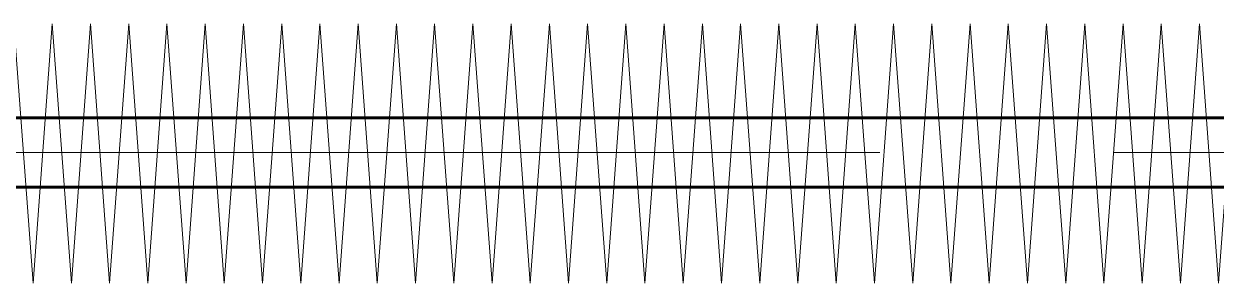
# Model space of a CAD drawing. Header units: millimetres. Extents: x 0 to 840, y 0 to 594.
# Drawn here: x 528.78 to 536.42, y 265.43 to 267.1 of the extents above; entities that cross this region are included whole.
import ezdxf

# ---------------------------------------------------------------- set-up
doc = ezdxf.new("R2010")
doc.units = ezdxf.units.MM
doc.linetypes.add('K5LT_AXLED', pattern=[19.5, 15, -1.5, 1.5, -1.5])
doc.linetypes.add('K5LT_BASIC', pattern=[0])
doc.layers.add('Системный слой', color=7, linetype='Continuous')

# ---------------------------------------------------------------- blocks, each defined once
blk = doc.blocks.new('U210')
at = {"layer": 'Системный слой', "color": 30, "linetype": 'K5LT_AXLED', "lineweight": 18, "true_color": 0xff8000}
for q in [(528.103, 265.4332), (528.348, 265.4332)]:
    blk.add_line((528.2255, 267.0957), q, dxfattribs=at)
blk = doc.blocks.new('U211')
at = {"layer": 'Системный слой', "color": 30, "linetype": 'K5LT_AXLED', "lineweight": 18, "true_color": 0xff8000}
for q in [(528.348, 265.4332), (528.593, 265.4332)]:
    blk.add_line((528.4705, 267.0957), q, dxfattribs=at)
blk = doc.blocks.new('U212')
at = {"layer": 'Системный слой', "color": 30, "linetype": 'K5LT_AXLED', "lineweight": 18, "true_color": 0xff8000}
for q in [(528.838, 265.4332), (529.083, 265.4332)]:
    blk.add_line((528.9605, 267.0957), q, dxfattribs=at)
blk = doc.blocks.new('U213')
at = {"layer": 'Системный слой', "color": 30, "linetype": 'K5LT_AXLED', "lineweight": 18, "true_color": 0xff8000}
for q in [(528.593, 265.4332), (528.838, 265.4332)]:
    blk.add_line((528.7155, 267.0957), q, dxfattribs=at)
blk = doc.blocks.new('U214')
at = {"layer": 'Системный слой', "color": 30, "linetype": 'K5LT_AXLED', "lineweight": 18, "true_color": 0xff8000}
for q in [(529.083, 265.4332), (529.328, 265.4332)]:
    blk.add_line((529.2055, 267.0957), q, dxfattribs=at)
blk = doc.blocks.new('U215')
at = {"layer": 'Системный слой', "color": 30, "linetype": 'K5LT_AXLED', "lineweight": 18, "true_color": 0xff8000}
for q in [(529.328, 265.4332), (529.573, 265.4332)]:
    blk.add_line((529.4505, 267.0957), q, dxfattribs=at)
blk = doc.blocks.new('U216')
at = {"layer": 'Системный слой', "color": 30, "linetype": 'K5LT_AXLED', "lineweight": 18, "true_color": 0xff8000}
for q in [(529.573, 265.4332), (529.818, 265.4332)]:
    blk.add_line((529.6955, 267.0957), q, dxfattribs=at)
blk = doc.blocks.new('U209')
at = {"layer": 'Системный слой'}
for name in ['U210', 'U211', 'U213', 'U212', 'U214', 'U215', 'U216']:
    blk.add_blockref(name, (0, 0), dxfattribs=at)
blk = doc.blocks.new('U226')
at = {"layer": 'Системный слой', "color": 30, "linetype": 'K5LT_AXLED', "lineweight": 18, "true_color": 0xff8000}
for q in [(529.818, 265.4332), (530.063, 265.4332)]:
    blk.add_line((529.9405, 267.0957), q, dxfattribs=at)
blk = doc.blocks.new('U227')
at = {"layer": 'Системный слой', "color": 30, "linetype": 'K5LT_AXLED', "lineweight": 18, "true_color": 0xff8000}
for q in [(530.063, 265.4332), (530.308, 265.4332)]:
    blk.add_line((530.1855, 267.0957), q, dxfattribs=at)
blk = doc.blocks.new('U228')
at = {"layer": 'Системный слой', "color": 30, "linetype": 'K5LT_AXLED', "lineweight": 18, "true_color": 0xff8000}
for q in [(530.553, 265.4332), (530.798, 265.4332)]:
    blk.add_line((530.6755, 267.0957), q, dxfattribs=at)
blk = doc.blocks.new('U229')
at = {"layer": 'Системный слой', "color": 30, "linetype": 'K5LT_AXLED', "lineweight": 18, "true_color": 0xff8000}
for q in [(530.308, 265.4332), (530.553, 265.4332)]:
    blk.add_line((530.4305, 267.0957), q, dxfattribs=at)
blk = doc.blocks.new('U230')
at = {"layer": 'Системный слой', "color": 30, "linetype": 'K5LT_AXLED', "lineweight": 18, "true_color": 0xff8000}
for q in [(530.798, 265.4332), (531.043, 265.4332)]:
    blk.add_line((530.9205, 267.0957), q, dxfattribs=at)
blk = doc.blocks.new('U231')
at = {"layer": 'Системный слой', "color": 30, "linetype": 'K5LT_AXLED', "lineweight": 18, "true_color": 0xff8000}
for q in [(531.043, 265.4332), (531.288, 265.4332)]:
    blk.add_line((531.1655, 267.0957), q, dxfattribs=at)
blk = doc.blocks.new('U232')
at = {"layer": 'Системный слой', "color": 30, "linetype": 'K5LT_AXLED', "lineweight": 18, "true_color": 0xff8000}
for q in [(531.288, 265.4332), (531.533, 265.4332)]:
    blk.add_line((531.4105, 267.0957), q, dxfattribs=at)
blk = doc.blocks.new('U225')
at = {"layer": 'Системный слой'}
for name in ['U226', 'U227', 'U229', 'U228', 'U230', 'U231', 'U232']:
    blk.add_blockref(name, (0, 0), dxfattribs=at)
blk = doc.blocks.new('U234')
at = {"layer": 'Системный слой', "color": 30, "linetype": 'K5LT_AXLED', "lineweight": 18, "true_color": 0xff8000}
for q in [(531.533, 265.4332), (531.778, 265.4332)]:
    blk.add_line((531.6555, 267.0957), q, dxfattribs=at)
blk = doc.blocks.new('U235')
at = {"layer": 'Системный слой', "color": 30, "linetype": 'K5LT_AXLED', "lineweight": 18, "true_color": 0xff8000}
for q in [(531.778, 265.4332), (532.023, 265.4332)]:
    blk.add_line((531.9005, 267.0957), q, dxfattribs=at)
blk = doc.blocks.new('U236')
at = {"layer": 'Системный слой', "color": 30, "linetype": 'K5LT_AXLED', "lineweight": 18, "true_color": 0xff8000}
for q in [(532.268, 265.4332), (532.513, 265.4332)]:
    blk.add_line((532.3905, 267.0957), q, dxfattribs=at)
blk = doc.blocks.new('U237')
at = {"layer": 'Системный слой', "color": 30, "linetype": 'K5LT_AXLED', "lineweight": 18, "true_color": 0xff8000}
for q in [(532.023, 265.4332), (532.268, 265.4332)]:
    blk.add_line((532.1455, 267.0957), q, dxfattribs=at)
blk = doc.blocks.new('U238')
at = {"layer": 'Системный слой', "color": 30, "linetype": 'K5LT_AXLED', "lineweight": 18, "true_color": 0xff8000}
for q in [(532.513, 265.4332), (532.758, 265.4332)]:
    blk.add_line((532.6355, 267.0957), q, dxfattribs=at)
blk = doc.blocks.new('U239')
at = {"layer": 'Системный слой', "color": 30, "linetype": 'K5LT_AXLED', "lineweight": 18, "true_color": 0xff8000}
for q in [(532.758, 265.4332), (533.003, 265.4332)]:
    blk.add_line((532.8805, 267.0957), q, dxfattribs=at)
blk = doc.blocks.new('U240')
at = {"layer": 'Системный слой', "color": 30, "linetype": 'K5LT_AXLED', "lineweight": 18, "true_color": 0xff8000}
for q in [(533.003, 265.4332), (533.248, 265.4332)]:
    blk.add_line((533.1255, 267.0957), q, dxfattribs=at)
blk = doc.blocks.new('U233')
at = {"layer": 'Системный слой'}
for name in ['U234', 'U235', 'U237', 'U236', 'U238', 'U239', 'U240']:
    blk.add_blockref(name, (0, 0), dxfattribs=at)
blk = doc.blocks.new('U242')
at = {"layer": 'Системный слой', "color": 30, "linetype": 'K5LT_AXLED', "lineweight": 18, "true_color": 0xff8000}
for q in [(533.248, 265.4332), (533.493, 265.4332)]:
    blk.add_line((533.3705, 267.0957), q, dxfattribs=at)
blk = doc.blocks.new('U243')
at = {"layer": 'Системный слой', "color": 30, "linetype": 'K5LT_AXLED', "lineweight": 18, "true_color": 0xff8000}
for q in [(533.493, 265.4332), (533.738, 265.4332)]:
    blk.add_line((533.6155, 267.0957), q, dxfattribs=at)
blk = doc.blocks.new('U244')
at = {"layer": 'Системный слой', "color": 30, "linetype": 'K5LT_AXLED', "lineweight": 18, "true_color": 0xff8000}
for q in [(533.983, 265.4332), (534.228, 265.4332)]:
    blk.add_line((534.1055, 267.0957), q, dxfattribs=at)
blk = doc.blocks.new('U245')
at = {"layer": 'Системный слой', "color": 30, "linetype": 'K5LT_AXLED', "lineweight": 18, "true_color": 0xff8000}
for q in [(533.738, 265.4332), (533.983, 265.4332)]:
    blk.add_line((533.8605, 267.0957), q, dxfattribs=at)
blk = doc.blocks.new('U246')
at = {"layer": 'Системный слой', "color": 30, "linetype": 'K5LT_AXLED', "lineweight": 18, "true_color": 0xff8000}
for q in [(534.228, 265.4332), (534.473, 265.4332)]:
    blk.add_line((534.3505, 267.0957), q, dxfattribs=at)
blk = doc.blocks.new('U247')
at = {"layer": 'Системный слой', "color": 30, "linetype": 'K5LT_AXLED', "lineweight": 18, "true_color": 0xff8000}
for q in [(534.473, 265.4332), (534.718, 265.4332)]:
    blk.add_line((534.5955, 267.0957), q, dxfattribs=at)
blk = doc.blocks.new('U248')
at = {"layer": 'Системный слой', "color": 30, "linetype": 'K5LT_AXLED', "lineweight": 18, "true_color": 0xff8000}
for q in [(534.718, 265.4332), (534.963, 265.4332)]:
    blk.add_line((534.8405, 267.0957), q, dxfattribs=at)
blk = doc.blocks.new('U241')
at = {"layer": 'Системный слой'}
for name in ['U242', 'U243', 'U245', 'U244', 'U246', 'U247', 'U248']:
    blk.add_blockref(name, (0, 0), dxfattribs=at)
blk = doc.blocks.new('U250')
at = {"layer": 'Системный слой', "color": 30, "linetype": 'K5LT_AXLED', "lineweight": 18, "true_color": 0xff8000}
for q in [(534.963, 265.4332), (535.208, 265.4332)]:
    blk.add_line((535.0855, 267.0957), q, dxfattribs=at)
blk = doc.blocks.new('U251')
at = {"layer": 'Системный слой', "color": 30, "linetype": 'K5LT_AXLED', "lineweight": 18, "true_color": 0xff8000}
for q in [(535.208, 265.4332), (535.453, 265.4332)]:
    blk.add_line((535.3305, 267.0957), q, dxfattribs=at)
blk = doc.blocks.new('U252')
at = {"layer": 'Системный слой', "color": 30, "linetype": 'K5LT_AXLED', "lineweight": 18, "true_color": 0xff8000}
for q in [(535.698, 265.4332), (535.943, 265.4332)]:
    blk.add_line((535.8205, 267.0957), q, dxfattribs=at)
blk = doc.blocks.new('U253')
at = {"layer": 'Системный слой', "color": 30, "linetype": 'K5LT_AXLED', "lineweight": 18, "true_color": 0xff8000}
for q in [(535.453, 265.4332), (535.698, 265.4332)]:
    blk.add_line((535.5755, 267.0957), q, dxfattribs=at)
blk = doc.blocks.new('U254')
at = {"layer": 'Системный слой', "color": 30, "linetype": 'K5LT_AXLED', "lineweight": 18, "true_color": 0xff8000}
for q in [(535.943, 265.4332), (536.188, 265.4332)]:
    blk.add_line((536.0655, 267.0957), q, dxfattribs=at)
blk = doc.blocks.new('U255')
at = {"layer": 'Системный слой', "color": 30, "linetype": 'K5LT_AXLED', "lineweight": 18, "true_color": 0xff8000}
for q in [(536.188, 265.4332), (536.433, 265.4332)]:
    blk.add_line((536.3105, 267.0957), q, dxfattribs=at)
blk = doc.blocks.new('U256')
at = {"layer": 'Системный слой', "color": 30, "linetype": 'K5LT_AXLED', "lineweight": 18, "true_color": 0xff8000}
for q in [(536.433, 265.4332), (536.678, 265.4332)]:
    blk.add_line((536.5555, 267.0957), q, dxfattribs=at)
blk = doc.blocks.new('U249')
at = {"layer": 'Системный слой'}
for name in ['U250', 'U251', 'U253', 'U252', 'U254', 'U255', 'U256']:
    blk.add_blockref(name, (0, 0), dxfattribs=at)

msp = doc.modelspace()

# ---------------------------------------------------------------- linework, layer by layer
at = {"layer": 'Системный слой', "color": 5, "linetype": 'K5LT_BASIC', "lineweight": 60, "true_color": 0x0000ff}
for p, q in [((526.2508, 266.49204), (548.4726, 266.49204)), ((526.29019, 266.04754), (548.4726, 266.04754))]:
    msp.add_line(p, q, dxfattribs=at)
at = {"layer": 'Системный слой', "color": 30, "linetype": 'K5LT_AXLED', "lineweight": 18, "true_color": 0xff8000}
msp.add_line((519.2633, 266.26979), (571.47579, 266.26979), dxfattribs=at)

# ---------------------------------------------------------------- block references
at = {"layer": 'Системный слой'}
for name in ['U209', 'U225', 'U233', 'U241', 'U249']:
    msp.add_blockref(name, (0, 0), dxfattribs=at)

doc.saveas('drawing.dxf')
